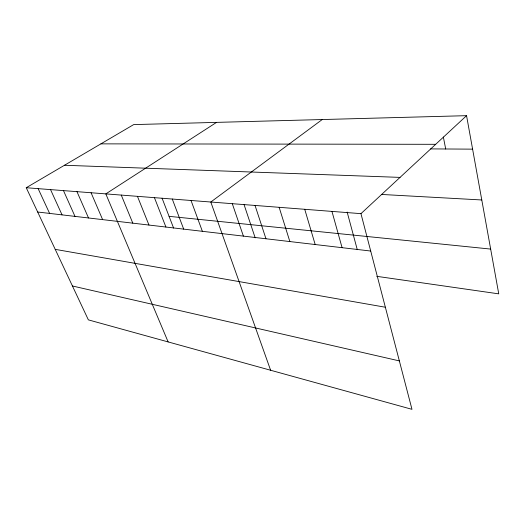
<?xml version="1.0" encoding="UTF-8"?>
<svg xmlns="http://www.w3.org/2000/svg" width="525" height="525" viewBox="0 0 525 525"><rect width="100%" height="100%" fill="white"/><g stroke="black" fill="none" stroke-linecap="round" stroke-linejoin="round"><path stroke-width="0.79" d="M360.957 213.649L411.981 409.329L88.364 319.869L26.25 187.727L360.957 213.649L466.554 115.671L498.75 293.856L376.779 276.334M322.225 119.543L210.801 202.02L270.611 370.25M216.549 122.377L105.82 193.889L168.131 341.919M26.25 187.727L133.672 124.602L466.554 115.671M100.898 143.863L435.684 144.309M430.559 148.897L472.598 149.146M64.483 165.263L400.03 177.391M381.655 194.453L481.786 199.973M169.076 216.339L490.658 249.08M37.669 212.015L370.709 251.035M55.217 249.355L385.357 307.237M72.437 285.987L399.354 360.911M38.148 188.646L49.606 213.412M50.544 189.61L62.042 214.869M63.472 190.608L74.996 216.392M76.965 191.658L88.515 217.973M91.068 192.747L102.631 219.627M121.262 195.083L132.812 223.164M137.445 196.337L148.969 225.054M154.429 197.656L165.913 227.043M162.074 198.194L173.604 228.073M172.272 199.034L183.691 229.123M191.034 200.491L202.374 231.315M232.299 203.687L243.397 236.119M244.086 204.678L255.183 237.845M255.045 205.446L265.965 238.763M279.149 207.309L289.853 241.559M304.736 209.291L315.184 244.532M331.957 211.398L342.083 247.682M347.15 212.061L357.289 249.683M443.356 137.064L445.705 148.988"/></g></svg>
